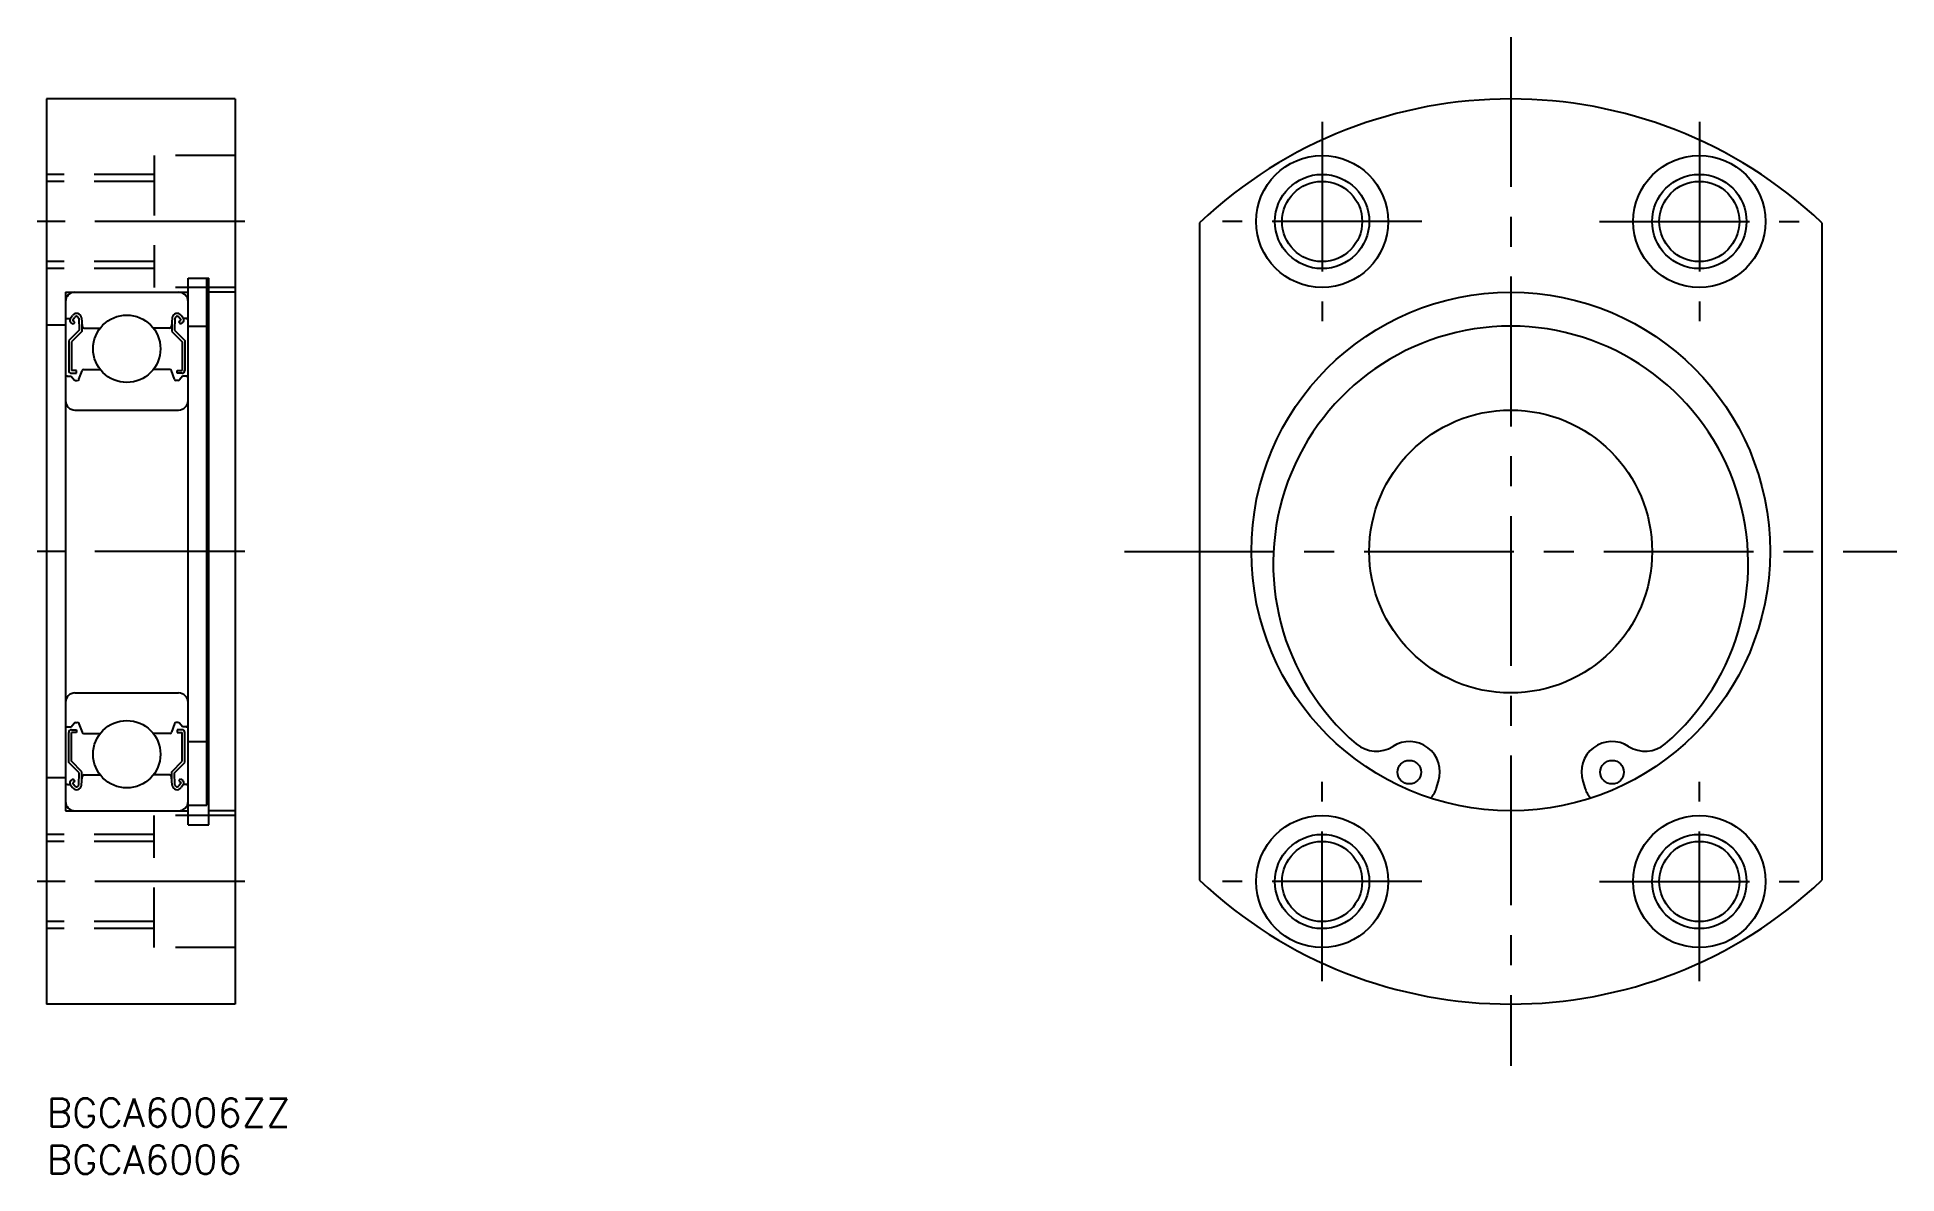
# Model space of a CAD drawing. Extents: x -1 to 196, y -8 to 113.
import ezdxf

# ---------------------------------------------------------------- set-up
doc = ezdxf.new("R2010")
doc.units = 0
doc.header["$LTSCALE"] = 0.5
doc.linetypes.add('CENTER', pattern=[50.8, 31.75, -6.35, 6.35, -6.35])
doc.linetypes.add('DASHED', pattern=[19.05, 12.7, -6.35])
for name, color, linetype in [('MSM_CENTER', 1, 'CENTER'), ('MSM_CONTINUOUS', 7, 'CONTINUOUS'), ('MSM_DASHED', 4, 'DASHED'), ('MSM_NARROW', 5, 'CONTINUOUS'), ('MSM_PART_NUMBER', 7, 'CONTINUOUS')]:
    doc.layers.add(name, color=color, linetype=linetype)
doc.styles.get("Standard").update_dxf_attribs({"font": 'txt.shx', "height": 3, "bigfont": 'bigfont.shx'})

# ---------------------------------------------------------------- blocks, each defined once
blk = doc.blocks.new('*U4')
at = {"layer": 'MSM_PART_NUMBER'}
blk.add_text('BGCA6006ZZ', height=3, dxfattribs=at).set_placement((0, -3))
blk = doc.blocks.new('*U5')
at = {"layer": 'MSM_PART_NUMBER'}
blk.add_text('BGCA6006', height=3, dxfattribs=at).set_placement((0, -8))

msp = doc.modelspace()

# ---------------------------------------------------------------- linework, layer by layer
at = {"layer": 'MSM_CENTER'}
for p, q in [((155.24, 112.55), (155.24, 3.45)), ((135.24, 103.58), (135.24, 82.42)), ((175.24, 103.58), (175.24, 82.42)), ((21, 93), (-1, 93)), ((145.82, 93), (124.67, 93)), ((164.67, 93), (185.82, 93)), ((21, 58), (-1, 58)), ((114.3, 58), (196.18, 58)), ((135.24, 12.42), (135.24, 33.58)), ((175.24, 12.42), (175.24, 33.58)), ((21, 23), (-1, 23)), ((145.82, 23), (124.67, 23)), ((164.67, 23), (185.82, 23))]:
    msp.add_line(p, q, dxfattribs=at)
at = {"layer": 'MSM_CONTINUOUS'}
for p, q in [((0, 106), (0, 10)), ((20, 106), (0, 106)), ((15, 106), (15, 106)), ((20, 106), (20, 10)), ((122.24, 92.86), (122.24, 23.14)), ((188.24, 92.86), (188.24, 23.14)), ((15, 29), (15, 87)), ((15, 87), (17.2, 87)), ((17, 31.08), (17, 87)), ((17.2, 29), (17.2, 87)), ((2, 85.5), (15, 85.5)), ((2, 85.5), (2, 30.5)), ((20, 85.5), (17.2, 85.5)), ((2.5, 82.7), (2.73, 83.03)), ((2.75, 82.53), (2.98, 82.86)), ((14.25, 82.53), (14.02, 82.86)), ((14.5, 82.7), (14.27, 83.03)), ((2, 82), (0, 82)), ((2.2, 82.7), (2.5, 82.7)), ((3.44, 81.47), (2.34, 80.37)), ((2.82, 82.11), (2.57, 82.28)), ((3.74, 81.35), (2.64, 80.25)), ((2.99, 82.35), (2.75, 82.53)), ((2.82, 82.11), (2.99, 82.35)), ((3.4, 82.73), (3.44, 81.47)), ((3.69, 82.77), (3.77, 81.88)), ((3.74, 82.22), (3.74, 81.35)), ((3.97, 81.7), (5.69, 81.7)), ((13.03, 81.7), (11.31, 81.7)), ((13.31, 82.77), (13.23, 81.88)), ((13.26, 82.22), (13.26, 81.35)), ((13.26, 81.35), (14.36, 80.25)), ((13.6, 82.73), (13.56, 81.47)), ((13.56, 81.47), (14.66, 80.37)), ((14.01, 82.35), (14.25, 82.53)), ((14.18, 82.11), (14.01, 82.35)), ((14.18, 82.11), (14.43, 82.28)), ((14.8, 82.7), (14.5, 82.7)), ((14.99, 81.9), (16.99, 81.9)), ((2.34, 80.37), (2.34, 77.2)), ((2.64, 80.25), (2.64, 77.2)), ((14.36, 80.25), (14.36, 77.2)), ((14.66, 80.37), (14.66, 77.2)), ((3.16, 77.2), (2.64, 77.2)), ((2.64, 76.9), (3.16, 76.9)), ((3.16, 76.9), (3.16, 77.2)), ((3.43, 76.28), (3.76, 77.17)), ((3.95, 77.3), (5.69, 77.3)), ((13.05, 77.3), (11.31, 77.3)), ((13.57, 76.28), (13.24, 77.17)), ((13.84, 76.9), (13.84, 77.2)), ((13.84, 77.2), (14.36, 77.2)), ((14.36, 76.9), (13.84, 76.9)), ((2.2, 76.6), (2.6, 76.6)), ((2.6, 76.6), (2.92, 76.22)), ((3.07, 76.15), (3.25, 76.15)), ((13.93, 76.15), (13.75, 76.15)), ((14.4, 76.6), (14.08, 76.22)), ((14.8, 76.6), (14.4, 76.6)), ((3, 73), (14, 73)), ((3, 43), (14, 43)), ((2.6, 39.4), (2.92, 39.78)), ((3.07, 39.85), (3.25, 39.85)), ((3.43, 39.72), (3.76, 38.83)), ((13.57, 39.72), (13.24, 38.83)), ((13.93, 39.85), (13.75, 39.85)), ((14.4, 39.4), (14.08, 39.78)), ((2.2, 39.4), (2.6, 39.4)), ((2.34, 35.63), (2.34, 38.8)), ((2.64, 39.1), (3.16, 39.1)), ((2.64, 35.75), (2.64, 38.8)), ((3.16, 38.8), (2.64, 38.8)), ((3.16, 39.1), (3.16, 38.8)), ((3.95, 38.7), (5.69, 38.7)), ((13.05, 38.7), (11.31, 38.7)), ((13.84, 39.1), (13.84, 38.8)), ((14.36, 39.1), (13.84, 39.1)), ((13.84, 38.8), (14.36, 38.8)), ((14.36, 35.75), (14.36, 38.8)), ((14.8, 39.4), (14.4, 39.4)), ((14.66, 35.63), (14.66, 38.8)), ((14.99, 37.85), (16.99, 37.85)), ((3.44, 34.53), (2.34, 35.63)), ((3.74, 34.65), (2.64, 35.75)), ((13.26, 34.65), (14.36, 35.75)), ((13.56, 34.53), (14.66, 35.63)), ((2, 34), (0, 34)), ((2.82, 33.89), (2.57, 33.72)), ((2.99, 33.65), (2.75, 33.47)), ((2.82, 33.89), (2.99, 33.65)), ((3.4, 33.27), (3.44, 34.53)), ((3.69, 33.23), (3.77, 34.12)), ((3.74, 33.78), (3.74, 34.65)), ((3.97, 34.3), (5.69, 34.3)), ((13.03, 34.3), (11.31, 34.3)), ((13.31, 33.23), (13.23, 34.12)), ((13.26, 33.78), (13.26, 34.65)), ((13.6, 33.27), (13.56, 34.53)), ((14.18, 33.89), (14.01, 33.65)), ((14.01, 33.65), (14.25, 33.47)), ((14.18, 33.89), (14.43, 33.72)), ((147.34, 32.83), (147.59, 33.63)), ((162.89, 33.63), (163.14, 32.83)), ((2.2, 33.3), (2.5, 33.3)), ((2.5, 33.3), (2.73, 32.97)), ((2.75, 33.47), (2.98, 33.14)), ((14.25, 33.47), (14.02, 33.14)), ((14.5, 33.3), (14.27, 32.97)), ((14.8, 33.3), (14.5, 33.3)), ((2, 30.5), (15, 30.5)), ((6.05, 30.5), (6.05, 30.5)), ((14.99, 31.08), (16.99, 31.08)), ((20, 30.5), (17.2, 30.5)), ((15, 29), (17.2, 29)), ((20, 10), (0, 10))]:
    msp.add_line(p, q, dxfattribs=at)
for centre, radius in [((135.24, 93), 7), ((175.24, 93), 7), ((135.24, 93), 4.25), ((175.24, 93), 4.25), ((155.24, 58), 27.5), ((8.5, 79.5), 3.57), ((155.24, 58), 15), ((8.5, 36.5), 3.57), ((144.49, 34.6), 1.25), ((165.99, 34.6), 1.25), ((135.24, 23), 7), ((175.24, 23), 7), ((135.24, 23), 4.25), ((175.24, 23), 4.25)]:
    msp.add_circle(centre, radius, dxfattribs=at)
for centre, radius, start, end in [((155.24, 58), 48, 46.5675, 133.4325), ((3, 84.5), 1, 90, 180), ((14, 84.5), 1, 0, 90), ((2.2, 82.9), 0.2, 180, 270), ((3.17, 82.73), 0.53, 5.0651, 144.9356), ((3.17, 82.72), 0.23, 2.1311, 144.9356), ((13.83, 82.73), 0.53, 35.0644, 174.9349), ((13.83, 82.72), 0.23, 35.0644, 177.8689), ((14.8, 82.9), 0.2, 270, 0), ((2.75, 82.53), 0.3, 144.9356, 235.0377), ((3.97, 81.9), 0.2, 185.0651, 270), ((13.03, 81.9), 0.2, 270, 354.9349), ((14.25, 82.53), 0.3, 304.9623, 35.0644), ((155.24, 56.72), 25.18, 310.5744, 229.4256), ((2.64, 77.2), 0.3, 180, 270), ((3.95, 77.1), 0.2, 90, 159.9703), ((13.05, 77.1), 0.2, 20.0297, 90), ((14.36, 77.2), 0.3, 270, 0), ((2.2, 76.4), 0.2, 90, 180), ((3.07, 76.35), 0.2, 219.9991, 270), ((3.25, 76.35), 0.2, 270, 339.9703), ((13.75, 76.35), 0.2, 200.0297, 270), ((13.93, 76.35), 0.2, 270, 320.0009), ((14.8, 76.4), 0.2, 0, 90), ((3, 74), 1, 180, 270), ((14, 74), 1, 270, 0), ((3, 42), 1, 90, 180), ((14, 42), 1, 0, 90), ((2.2, 39.6), 0.2, 180, 270), ((3.07, 39.65), 0.2, 90, 140.0009), ((3.25, 39.65), 0.2, 20.0297, 90), ((13.75, 39.65), 0.2, 90, 159.9703), ((13.93, 39.65), 0.2, 39.9991, 90), ((14.8, 39.6), 0.2, 270, 0), ((2.64, 38.8), 0.3, 90, 180), ((3.95, 38.9), 0.2, 200.0297, 270), ((13.05, 38.9), 0.2, 270, 339.9703), ((14.36, 38.8), 0.3, 0, 90), ((140.98, 40.07), 3.25, 229.4256, 302.6918), ((144.49, 34.6), 3.25, 342.5755, 122.6918), ((165.99, 34.6), 3.25, 57.3082, 197.4245), ((169.5, 40.07), 3.25, 237.3082, 310.5744), ((2.75, 33.47), 0.3, 124.9623, 215.0644), ((3.97, 34.1), 0.2, 90, 174.9349), ((13.03, 34.1), 0.2, 5.0651, 90), ((14.25, 33.47), 0.3, 324.9356, 55.0377), ((2.2, 33.1), 0.2, 90, 180), ((3.17, 33.27), 0.53, 215.0644, 354.9349), ((3.17, 33.28), 0.23, 215.0644, 357.8689), ((13.83, 33.27), 0.53, 185.0651, 324.9356), ((13.83, 33.28), 0.23, 182.1311, 324.9356), ((14.8, 33.1), 0.2, 0, 90), ((144.96, 33.58), 2.5, 316.0388, 342.5755), ((165.53, 33.58), 2.5, 197.4245, 223.9612), ((3, 31.5), 1, 180, 270), ((14, 31.5), 1, 270, 0), ((155.24, 58), 48, 226.5675, 313.4325)]:
    msp.add_arc(centre, radius, start, end, dxfattribs=at)
at = {"layer": 'MSM_DASHED'}
for p, q in [((11.4, 100), (11.4, 86)), ((20, 100), (11.4, 100)), ((11.4, 98), (0, 98)), ((11.4, 97.25), (0, 97.25)), ((11.4, 88.75), (0, 88.75)), ((11.4, 88), (0, 88)), ((20, 86), (11.4, 86)), ((11.4, 16), (11.4, 30)), ((20, 30), (11.4, 30)), ((11.4, 28), (0, 28)), ((11.4, 27.25), (0, 27.25)), ((11.4, 18.75), (0, 18.75)), ((11.4, 18), (0, 18)), ((20, 16), (11.4, 16))]:
    msp.add_line(p, q, dxfattribs=at)
at = {"layer": 'MSM_NARROW'}
for centre in [(135.24, 93), (175.24, 93), (135.24, 23), (175.24, 23)]:
    msp.add_circle(centre, 5, dxfattribs=at)

# ---------------------------------------------------------------- block references
at = {"layer": 'MSM_CONTINUOUS'}
for name in ['*U4', '*U5']:
    msp.add_blockref(name, (0, 0), dxfattribs=at)

doc.saveas('drawing.dxf')
